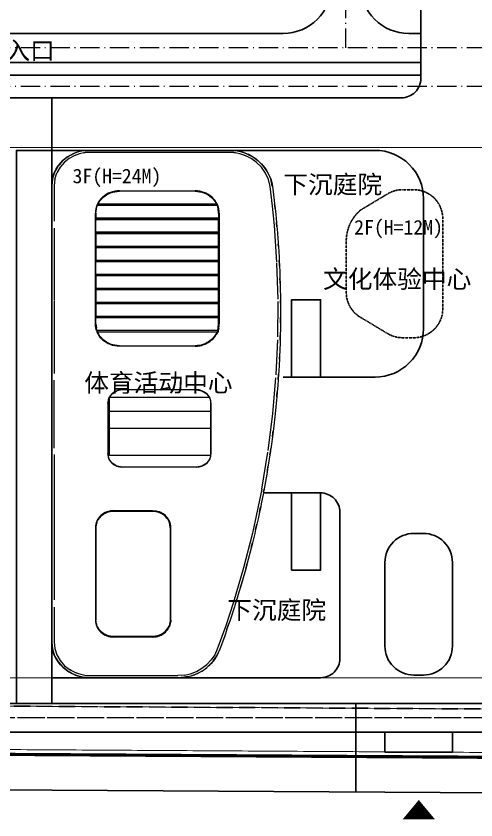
# Model space of a CAD drawing. Extents: x 11113384 to 13069430, y 3172370 to 5201108.
# Drawn here: x 11938986 to 12081961, y 4053533 to 4303363 of the extents above; entities that cross this region are included whole.
import ezdxf

# ---------------------------------------------------------------- set-up
doc = ezdxf.new("R2010")
doc.units = 0
for name, pattern in [('ACAD_ISO05W100', [34, 24, -3, 0.5, -3, 0.5, -3]), ('ACAD_ISO10W100', [18.5, 12, -3, 0.5, -3]), ('C2', [13.5, 10, -1.5, 0.5, -1.5]), ('DASH', [0.35, 0.25, -0.1]), ('DASHED', [19.05, 12.7, -6.35])]:
    doc.linetypes.add(name, pattern=pattern)
doc.layers.get('0').update_dxf_attribs({"linetype": 'CONTINUOUS'})
for name, color, linetype, lineweight in [('-道路中心线', 1, 'ACAD_ISO10W100', 13), ('00用地红线', 1, 'CONTINUOUS', 13), ('_A11-总平面-建筑', 2, 'CONTINUOUS', 13)]:
    doc.layers.add(name, color=color, linetype=linetype, lineweight=lineweight)
for name, color, linetype in [('1道路红线', 1, 'CONTINUOUS'), ('_A01-文字', 7, 'CONTINUOUS'), ('_A11-总平面-建筑轮廓', 2, 'DASHED'), ('_A11-总平面-绿地', 3, 'CONTINUOUS'), ('_A11-总平面-道路', 4, 'CONTINUOUS'), ('二层平台', 145, 'CONTINUOUS')]:
    doc.layers.add(name, color=color, linetype=linetype)
doc.styles.add('_黑体', font='simhei.ttf')

# ---------------------------------------------------------------- blocks, each defined once
blk = doc.blocks.new('A$C24F425D0')
for p, q in [((4968, 169872), (5564, 170236)), ((4999, 169889), (4968, 169872)), ((4971, 169872), (4999, 169889)), ((4999, 169889), (5564, 170236)), ((6965, 170192), (5401, 169318)), ((6294, 170613), (5531, 170186)), ((5564, 170236), (5781, 170369)), ((5781, 170369), (6047, 170504)), ((6047, 170504), (6630, 170803)), ((6047, 170504), (6586, 170778)), ((6630, 170803), (6586, 170778)), ((6586, 170778), (6634, 170803)), ((6612, 170791), (6629, 170801)), ((6634, 170804), (6620, 170796)), ((6629, 170801), (6640, 170805)), ((7127, 171008), (6630, 170803)), ((6669, 170817), (6630, 170803)), ((6634, 170803), (6669, 170817)), ((6649, 170809), (6634, 170804)), ((6669, 170817), (7127, 171008)), ((8655, 170820), (6965, 170192)), ((7358, 170338), (6965, 170192)), ((8239, 171397), (6977, 170930)), ((7127, 171008), (7522, 171173)), ((7522, 171173), (8085, 171356)), ((8435, 171470), (8085, 171356)), ((8085, 171356), (8409, 171461)), ((8435, 171470), (8409, 171461)), ((8409, 171461), (8438, 171470)), ((8414, 171462), (8435, 171470)), ((8438, 171471), (8420, 171465)), ((9376, 171700), (8435, 171470)), ((8456, 171475), (8435, 171470)), ((8435, 171470), (8451, 171473)), ((8438, 171470), (8456, 171475)), ((8458, 171475), (8438, 171471)), ((8456, 171475), (9377, 171700)), ((10386, 171173), (8655, 170820)), ((10335, 171857), (9376, 171700)), ((9377, 171700), (10335, 171857)), ((9955, 171085), (10386, 171173)), ((10335, 171857), (10332, 171857)), ((10335, 171857), (56667, 171857)), ((56667, 171857), (10335, 171857)), ((56621, 171173), (10386, 171173)), ((58489, 170820), (56621, 171173)), ((56621, 171173), (57084, 171086)), ((57687, 171700), (56667, 171857)), ((56667, 171857), (57687, 171700)), ((56667, 171857), (56667, 171857)), ((56670, 171857), (56667, 171857)), ((58689, 171476), (56673, 171856)), ((58692, 171477), (57687, 171700)), ((57687, 171700), (58670, 171481)), ((60325, 170196), (58489, 170820)), ((58692, 171477), (58670, 171481)), ((58670, 171481), (58689, 171477)), ((58689, 171477), (58721, 171467)), ((58875, 171413), (58689, 171476)), ((59676, 171180), (58692, 171477)), ((58692, 171477), (58721, 171467)), ((58721, 171467), (59671, 171180)), ((59671, 171180), (60203, 170980)), ((60203, 170980), (59676, 171180)), ((59895, 170342), (60325, 170196)), ((60627, 170819), (60040, 171018)), ((60203, 170980), (60627, 170820)), ((62033, 169328), (60325, 170196)), ((60627, 170820), (61028, 170633)), ((61353, 170449), (60627, 170819)), ((61555, 170389), (61028, 170633)), ((61028, 170633), (61552, 170389)), ((62437, 169899), (61357, 170448)), ((61552, 170389), (62398, 169920)), ((62440, 169899), (61555, 170389)), ((62440, 169899), (62398, 169920)), ((62398, 169920), (62437, 169899)), ((62437, 169899), (62482, 169869)), ((62437, 169899), (62440, 169897)), ((63864, 168889), (62437, 169899)), ((62877, 169611), (62440, 169899)), ((62482, 169869), (62440, 169899)), ((62440, 169897), (62448, 169891)), ((2705, 167897), (2009, 167023)), ((2028, 167043), (2705, 167893)), ((3492, 168704), (2315, 167368)), ((4015, 168224), (2619, 166642)), ((3493, 168704), (2705, 167897)), ((2705, 167893), (3493, 168704)), ((4818, 169752), (3492, 168704)), ((3493, 168704), (4207, 169318)), ((5401, 169318), (4015, 168224)), ((4207, 169318), (4595, 169600)), ((4968, 169872), (4595, 169600)), ((4595, 169600), (4939, 169849)), ((4968, 169872), (4939, 169849)), ((4939, 169849), (4971, 169872)), ((4954, 169860), (4968, 169871)), ((4971, 169873), (4960, 169864)), ((4968, 169871), (4978, 169877)), ((4984, 169880), (4971, 169873)), ((62033, 169328), (62034, 169328)), ((63592, 168227), (62033, 169328)), ((62482, 169869), (62877, 169611)), ((62877, 169611), (63280, 169348)), ((63280, 169348), (64079, 168738)), ((63378, 168378), (63592, 168227)), ((63592, 168227), (63593, 168227)), ((65206, 166632), (63592, 168227)), ((64075, 168740), (64078, 168738)), ((64078, 168738), (64075, 168740)), ((64078, 168738), (64080, 168736)), ((64080, 168736), (64078, 168738)), ((64079, 168738), (64974, 167930)), ((65579, 167255), (64173, 168644)), ((64974, 167930), (65210, 167674)), ((65785, 167053), (65210, 167674)), ((65210, 167674), (65761, 167076)), ((907, 165100), (229, 163018)), ((513, 164073), (907, 165101)), ((1884, 166803), (907, 165100)), ((907, 165101), (959, 165204)), ((1409, 166088), (959, 165204)), ((959, 165204), (1408, 166085)), ((1408, 166085), (1999, 167004)), ((1409, 166088), (2009, 167023)), ((2619, 166642), (1585, 164840)), ((2009, 167023), (1999, 167004)), ((1999, 167004), (2007, 167016)), ((2009, 167023), (2007, 167016)), ((2009, 167020), (2007, 167017)), ((2007, 167016), (2008, 167019)), ((2008, 167019), (2028, 167043)), ((2008, 167019), (2010, 167021)), ((2009, 167023), (2028, 167043)), ((2013, 167025), (2009, 167020)), ((2010, 167021), (2015, 167027)), ((2738, 166777), (2619, 166642)), ((65053, 166784), (65206, 166632)), ((65206, 166632), (65207, 166632)), ((66489, 164787), (65207, 166632)), ((65785, 167053), (65761, 167076)), ((65761, 167076), (65786, 167049)), ((65773, 167063), (65785, 167051)), ((65786, 167050), (65774, 167062)), ((66255, 166438), (65785, 167053)), ((65801, 167030), (65785, 167053)), ((65785, 167051), (65793, 167040)), ((65794, 167039), (65786, 167050)), ((65786, 167049), (65801, 167030)), ((65801, 167030), (66255, 166438)), ((67061, 165216), (65891, 166899)), ((66255, 166438), (66509, 166108)), ((66509, 166108), (66777, 165680)), ((67138, 165107), (66777, 165680)), ((66777, 165680), (67125, 165125)), ((67138, 165107), (67125, 165125)), ((67125, 165125), (67138, 165104)), ((67132, 165114), (67137, 165107)), ((67138, 165105), (67135, 165110)), ((67137, 165107), (67138, 165104)), ((67667, 164056), (67138, 165107)), ((67138, 165107), (67144, 165094)), ((67140, 165100), (67138, 165105)), ((67138, 165104), (67144, 165094)), ((67144, 165094), (67668, 164053)), ((68092, 162965), (67193, 164981)), ((229, 163018), (0, 160852)), ((58, 161941), (229, 163019)), ((229, 163019), (513, 164073)), ((949, 162885), (739, 160902)), ((949, 162885), (1585, 164840)), ((67392, 162762), (66489, 164787)), ((67888, 160616), (67392, 162762)), ((68092, 162968), (67667, 164056)), ((67668, 164053), (68088, 162976)), ((68088, 162976), (68092, 162968)), ((68088, 162976), (68092, 162966)), ((68409, 161847), (68092, 162968)), ((68092, 162968), (68092, 162966)), ((68092, 162966), (68092, 162965)), ((68092, 162965), (68409, 161844)), ((68600, 160770), (68092, 162965)), ((58, 161941), (0, 160853)), ((0, 160852), (0, 160855)), ((0, 160853), (0, 19062)), ((0, 19063), (0, 160852)), ((0, 160852), (0, 19063)), ((734, 160816), (734, 149858)), ((68622, 154557), (67888, 160616)), ((68616, 160700), (68409, 161847)), ((68409, 161844), (68616, 160700)), ((68616, 160700), (69161, 156305)), ((16371, 157760), (15817, 157299)), ((15945, 157176), (16486, 157626)), ((16966, 158164), (16371, 157760)), ((16486, 157626), (17066, 158020)), ((17595, 158507), (16966, 158164)), ((17066, 158020), (17681, 158357)), ((18255, 158794), (17595, 158507)), ((17681, 158357), (18324, 158637)), ((18939, 159021), (18255, 158794)), ((18324, 158637), (18992, 158858)), ((19645, 159181), (18939, 159021)), ((18992, 158858), (19680, 159015)), ((20366, 159281), (19645, 159181)), ((19680, 159015), (20383, 159111)), ((21097, 159315), (20366, 159281)), ((20383, 159111), (21097, 159145)), ((21097, 159315), (44578, 159315)), ((44578, 159145), (21097, 159145)), ((44578, 159143), (32837, 159143)), ((45309, 159281), (44578, 159315)), ((44578, 159145), (45291, 159111)), ((45291, 159111), (45994, 159015)), ((46030, 159181), (45309, 159281)), ((45994, 159015), (46683, 158858)), ((46735, 159021), (46030, 159181)), ((46683, 158858), (47351, 158637)), ((47420, 158794), (46735, 159021)), ((47351, 158637), (47995, 158357)), ((48080, 158507), (47420, 158794)), ((47995, 158357), (48609, 158020)), ((48709, 158164), (48080, 158507)), ((48609, 158020), (49189, 157626)), ((49304, 157760), (48709, 158164)), ((49189, 157626), (49729, 157176)), ((49858, 157299), (49304, 157760)), ((14164, 155027), (13910, 154377)), ((14484, 155648), (14164, 155027)), ((14263, 154780), (14333, 154961)), ((14333, 154961), (14416, 155121)), ((14416, 155121), (14422, 155133)), ((51259, 155121), (14416, 155121)), ((14422, 155133), (14645, 155564)), ((14868, 156235), (14484, 155648)), ((14645, 155564), (15020, 156138)), ((15313, 156789), (14868, 156235)), ((15020, 156138), (15455, 156679)), ((15817, 157299), (15313, 156789)), ((15455, 156679), (15945, 157176)), ((49729, 157176), (50220, 156679)), ((50362, 156789), (49858, 157299)), ((50220, 156679), (50655, 156142)), ((50807, 156235), (50362, 156789)), ((50655, 156142), (51029, 155564)), ((51191, 155648), (50807, 156235)), ((51029, 155564), (51253, 155133)), ((51511, 155027), (51191, 155648)), ((51253, 155133), (51259, 155121)), ((51259, 155121), (51318, 155007)), ((51318, 155007), (51342, 154961)), ((51318, 155007), (51362, 154908)), ((51342, 154961), (51362, 154908)), ((51362, 154908), (51420, 154780)), ((51362, 154908), (51412, 154780)), ((51765, 154377), (51511, 155027)), ((69161, 156305), (69274, 155269)), ((69351, 154634), (69274, 155269)), ((69274, 155269), (69440, 153745)), ((13613, 153015), (13575, 152311)), ((13726, 153706), (13613, 153015)), ((13910, 154377), (13726, 153706)), ((13759, 152311), (13796, 152999)), ((13796, 152999), (13906, 153669)), ((13906, 153669), (14086, 154327)), ((14086, 154327), (14263, 154780)), ((51498, 154779), (14262, 154779)), ((14263, 154780), (51412, 154780)), ((51420, 154780), (51411, 154800)), ((51412, 154780), (51589, 154327)), ((51412, 154780), (51420, 154780)), ((51662, 154779), (51565, 154779)), ((51589, 154327), (51769, 153669)), ((51949, 153706), (51765, 154377)), ((51769, 153669), (51879, 152999)), ((51916, 152311), (51769, 153669)), ((51871, 152735), (51915, 152320)), ((51879, 152999), (51916, 152311)), ((51888, 152910), (51916, 117974)), ((52061, 153015), (51949, 153706)), ((52100, 152311), (52061, 153015)), ((69232, 148481), (68622, 154557)), ((69440, 153745), (69351, 154634)), ((69440, 153745), (69641, 151901)), ((13759, 152311), (13575, 152311)), ((13575, 117970), (13575, 152311)), ((13759, 152312), (13759, 152314)), ((13759, 152311), (13759, 150772)), ((13759, 117978), (13759, 152306)), ((13759, 150756), (13759, 150772)), ((51916, 150756), (13759, 150756)), ((13759, 150416), (13759, 150756)), ((13759, 150416), (51916, 150416)), ((13759, 146392), (13759, 150416)), ((51916, 150415), (13759, 150415)), ((51916, 152311), (51916, 150772)), ((51916, 150772), (51916, 150756)), ((51916, 150756), (51916, 150416)), ((51916, 146392), (51916, 150416)), ((52100, 152311), (52100, 117970)), ((69641, 151901), (69872, 149447)), ((734, 147666), (734, 125244)), ((70038, 137063), (69232, 148481)), ((69962, 148547), (69872, 149447)), ((69872, 149447), (69923, 148894)), ((69962, 148547), (69923, 148894)), ((69923, 148894), (69969, 148412)), ((69996, 148120), (69962, 148547)), ((69969, 148412), (69962, 148547)), ((69979, 148298), (69962, 148547)), ((69969, 148412), (69979, 148298)), ((69979, 148298), (69996, 148120)), ((69996, 148120), (70055, 147493)), ((70055, 147493), (70404, 143079)), ((51916, 146392), (13759, 146392)), ((13759, 146052), (13759, 146392)), ((13759, 146052), (51916, 146052)), ((13759, 146052), (13759, 142028)), ((51916, 146051), (13759, 146051)), ((51916, 146392), (51916, 146052)), ((51916, 142028), (51916, 146052)), ((70404, 143079), (70419, 142851)), ((70431, 142698), (70419, 142851)), ((70419, 142851), (70473, 142007)), ((70473, 142007), (70431, 142698)), ((51916, 142028), (13759, 142028)), ((13759, 141687), (13759, 142028)), ((13759, 141687), (51916, 141687)), ((13759, 141687), (13759, 137663)), ((51916, 141687), (13759, 141687)), ((51916, 142028), (51916, 141687)), ((51916, 137663), (51916, 141687)), ((70473, 142007), (70688, 138658)), ((51916, 137663), (13759, 137663)), ((13759, 137323), (13759, 137663)), ((51916, 137663), (51916, 137323)), ((70688, 138658), (70740, 137610)), ((70787, 136839), (70740, 137610)), ((70740, 137610), (70758, 137252)), ((13759, 137323), (51916, 137323)), ((13759, 133299), (13759, 137323)), ((51916, 137323), (13759, 137323)), ((51916, 133299), (51916, 137323)), ((70407, 125584), (70052, 136786)), ((70787, 136839), (70758, 137252)), ((70758, 137252), (70802, 136365)), ((70828, 135828), (70787, 136839)), ((70802, 136365), (70787, 136839)), ((70802, 136365), (70828, 135828)), ((70828, 135828), (70907, 134233)), ((51916, 133299), (13759, 133299)), ((13759, 133299), (13759, 132959)), ((13759, 132959), (51916, 132959)), ((13759, 132959), (13759, 128935)), ((13759, 132959), (13759, 132959)), ((51916, 132959), (51916, 133299)), ((51916, 128935), (51916, 132959)), ((70907, 134233), (70983, 132021)), ((71026, 130977), (70983, 132021)), ((70983, 132021), (71036, 130487)), ((71036, 130487), (71026, 130977)), ((71036, 130487), (71060, 129805)), ((51916, 128935), (13759, 128935)), ((13759, 128935), (13759, 128594)), ((13759, 128595), (13759, 128595)), ((13759, 128594), (51916, 128594)), ((13759, 128594), (13759, 124574)), ((51916, 128594), (51916, 128935)), ((51916, 124574), (51916, 128594)), ((71060, 129805), (71148, 125374)), ((734, 124957), (734, 102514)), ((71148, 125374), (71148, 125242)), ((71151, 125104), (71148, 125242)), ((71148, 125242), (71149, 125191)), ((71151, 125104), (71149, 125191)), ((71149, 125191), (71149, 125154)), ((71151, 125104), (71149, 125154)), ((71149, 125154), (71150, 124931)), ((71150, 124931), (71151, 125104)), ((71150, 124931), (71152, 124420)), ((71152, 124420), (71151, 125104)), ((51916, 124574), (13759, 124574)), ((13759, 124574), (13759, 124230)), ((13759, 124231), (13759, 124231)), ((13759, 124230), (51916, 124230)), ((13759, 124230), (13759, 120209)), ((51916, 124574), (51916, 124230)), ((51916, 120209), (51916, 124230)), ((70325, 113870), (70416, 124900)), ((71152, 124420), (71169, 120940)), ((51916, 120209), (13759, 120209)), ((13759, 120209), (13759, 119866)), ((51916, 119866), (51916, 120209)), ((71159, 119929), (71143, 118264)), ((71169, 120940), (71159, 119929)), ((71160, 119238), (71159, 119929)), ((13613, 117266), (13575, 117970)), ((13759, 119867), (13759, 119867)), ((13759, 119866), (51916, 119866)), ((13759, 117970), (13759, 119866)), ((13796, 117283), (13759, 117970)), ((13759, 117970), (13906, 116609)), ((51769, 116609), (51916, 117970)), ((51916, 117970), (51879, 117283)), ((51916, 117970), (51916, 119866)), ((52100, 117970), (51916, 117970)), ((52061, 117266), (52100, 117970)), ((71143, 118264), (71125, 116509)), ((71143, 118264), (71160, 119238)), ((13726, 116576), (13613, 117266)), ((13910, 115905), (13726, 116576)), ((13906, 116609), (13796, 117283)), ((14086, 115955), (13906, 116609)), ((13910, 115905), (14164, 115254)), ((14254, 115523), (14086, 115955)), ((14484, 114634), (14164, 115254)), ((14254, 115857), (14254, 115845)), ((14254, 115845), (14254, 115523)), ((51546, 115845), (14254, 115845)), ((14254, 115523), (14254, 115501)), ((14263, 115501), (14254, 115523)), ((14254, 115501), (14263, 115501)), ((14333, 115321), (14263, 115501)), ((14263, 115501), (51412, 115501)), ((14646, 114714), (14333, 115321)), ((51342, 115321), (51029, 114714)), ((51511, 115254), (51191, 114634)), ((51412, 115501), (51342, 115321)), ((51546, 115845), (51412, 115501)), ((51412, 115501), (51421, 115501)), ((51552, 115845), (51421, 115501)), ((51421, 115501), (51428, 115521)), ((51442, 115502), (51421, 115502)), ((51765, 115905), (51511, 115254)), ((51589, 115955), (51546, 115845)), ((51552, 115845), (51546, 115845)), ((51559, 115865), (51552, 115845)), ((51575, 115502), (51552, 115502)), ((51769, 116609), (51589, 115955)), ((51933, 115502), (51596, 115502)), ((51949, 116576), (51765, 115905)), ((51879, 117283), (51769, 116609)), ((51949, 116576), (52061, 117266)), ((71125, 116509), (71073, 114366)), ((14484, 114634), (14870, 114043)), ((15021, 114140), (14646, 114714)), ((15316, 113493), (14870, 114043)), ((15456, 113599), (15021, 114140)), ((15316, 113493), (15820, 112979)), ((15949, 113102), (15456, 113599)), ((15820, 112979), (16375, 112522)), ((16489, 112652), (15949, 113102)), ((16968, 112118), (16375, 112522)), ((17069, 112258), (16489, 112652)), ((48655, 112295), (49726, 113102)), ((48707, 112118), (49301, 112522)), ((49186, 112652), (48709, 112328)), ((48709, 112328), (49206, 112632)), ((49726, 113102), (49186, 112652)), ((49855, 112982), (49301, 112522)), ((50219, 113599), (49726, 113102)), ((50359, 113493), (49855, 112982)), ((50654, 114140), (50219, 113599)), ((50359, 113493), (50805, 114043)), ((51029, 114714), (50654, 114140)), ((50805, 114043), (51191, 114634)), ((69787, 102136), (70304, 113025)), ((71035, 112857), (71016, 112075)), ((71035, 112857), (71055, 113369)), ((71041, 113079), (71035, 112857)), ((71058, 113772), (71041, 113079)), ((71055, 113369), (71041, 113079)), ((71055, 113369), (71073, 114366)), ((71055, 113369), (71058, 113772)), ((71073, 114366), (71058, 113772)), ((17598, 111771), (16968, 112118)), ((17019, 112290), (17005, 112301)), ((17026, 112287), (17019, 112290)), ((17683, 111924), (17069, 112258)), ((18257, 111487), (17598, 111771)), ((18326, 111644), (17683, 111924)), ((18942, 111260), (18257, 111487)), ((18995, 111424), (18326, 111644)), ((19647, 111100), (18942, 111260)), ((19682, 111267), (18995, 111424)), ((20367, 111000), (19647, 111100)), ((20384, 111170), (19682, 111267)), ((21097, 110967), (20367, 111000)), ((21097, 111137), (20384, 111170)), ((21097, 111137), (44578, 111137)), ((44578, 110967), (21097, 110967)), ((45290, 111170), (44578, 111137)), ((44578, 110967), (45308, 111000)), ((45950, 111261), (45290, 111170)), ((45294, 111140), (45950, 111261)), ((45308, 111000), (46028, 111100)), ((45950, 111261), (46015, 111273)), ((46015, 111273), (47313, 111634)), ((46015, 111273), (46039, 111277)), ((46028, 111100), (46733, 111260)), ((46039, 111277), (46680, 111424)), ((46039, 111277), (46689, 111397)), ((47276, 111620), (46680, 111424)), ((46689, 111397), (47276, 111620)), ((47418, 111487), (46733, 111260)), ((47276, 111620), (47313, 111634)), ((47313, 111634), (47383, 111661)), ((47383, 111661), (48550, 112231)), ((47383, 111661), (47415, 111673)), ((47992, 111924), (47415, 111673)), ((47415, 111673), (48006, 111898)), ((47418, 111487), (48077, 111771)), ((48506, 112203), (47992, 111924)), ((48006, 111898), (48506, 112203)), ((48707, 112118), (48077, 111771)), ((48506, 112203), (48550, 112231)), ((48550, 112231), (48655, 112295)), ((48655, 112295), (48709, 112328)), ((71016, 112075), (70841, 107647)), ((70838, 107595), (70804, 106975)), ((70804, 106975), (70834, 107503)), ((70834, 107503), (70838, 107595)), ((70841, 107647), (70838, 107595)), ((70804, 106975), (70600, 103219)), ((70600, 103219), (70536, 102301)), ((734, 79290), (734, 100460)), ((68754, 90043), (69717, 101125)), ((70421, 100642), (70293, 98795)), ((70421, 100642), (70498, 101644)), ((70460, 101203), (70421, 100642)), ((70515, 102003), (70460, 101203)), ((70460, 101203), (70498, 101644)), ((70498, 101643), (70486, 101578)), ((70496, 101719), (70498, 101643)), ((70498, 101644), (70536, 102301)), ((70515, 102003), (70498, 101644)), ((70536, 102301), (70515, 102003)), ((22014, 97470), (20259, 97146)), ((22014, 97470), (21119, 97390)), ((44945, 97470), (22014, 97470)), ((45840, 97390), (44945, 97470)), ((44945, 97470), (46700, 97146)), ((70293, 98795), (70125, 96801)), ((17776, 94834), (18771, 96222)), ((18201, 95575), (17776, 94834)), ((18000, 77025), (18000, 95025)), ((49046, 95025), (18000, 95025)), ((18771, 96222), (18201, 95575)), ((18771, 96222), (20259, 97146)), ((19466, 96753), (18771, 96222)), ((20259, 97146), (19466, 96753)), ((21119, 97390), (20259, 97146)), ((46700, 97146), (45840, 97390)), ((46700, 97146), (48188, 96222)), ((47493, 96753), (46700, 97146)), ((48188, 96222), (47493, 96753)), ((48759, 95575), (48188, 96222)), ((48188, 96222), (49046, 95025)), ((49182, 94834), (48759, 95575)), ((49046, 95025), (49182, 94834)), ((69988, 95168), (69921, 94374)), ((70125, 96801), (69988, 95168)), ((69988, 95168), (70045, 95762)), ((70045, 95762), (70125, 96801)), ((17428, 93199), (17776, 94834)), ((17516, 94033), (17428, 93199)), ((17428, 93199), (17428, 77660)), ((17776, 94834), (17516, 94033)), ((49135, 94900), (49212, 94695)), ((49182, 94834), (49532, 93199)), ((49443, 94033), (49182, 94834)), ((49532, 93199), (49443, 94033)), ((49531, 93200), (49531, 77660)), ((49532, 77660), (49532, 93199)), ((69921, 94374), (69484, 89956)), ((18000, 90757), (49532, 90757)), ((67297, 78533), (68752, 90014)), ((69484, 89956), (68946, 85271)), ((49531, 85430), (17840, 85430)), ((68946, 85271), (68858, 84596)), ((68623, 82796), (68336, 80597)), ((68858, 84596), (68623, 82796)), ((68623, 82796), (68791, 84023)), ((68791, 84023), (68858, 84596)), ((68336, 80597), (68123, 79141)), ((17776, 76025), (17428, 77660)), ((17428, 77660), (17516, 76826)), ((49532, 77660), (49396, 77025)), ((49443, 76826), (49532, 77660)), ((49531, 77660), (49531, 77658)), ((65301, 66529), (67222, 78018)), ((67848, 77267), (67990, 78174)), ((67914, 77718), (67848, 77267)), ((68050, 78648), (67914, 77718)), ((67990, 78174), (67914, 77718)), ((67990, 78174), (68123, 79141)), ((68050, 78648), (67990, 78174)), ((68123, 79141), (68050, 78648)), ((734, 77363), (734, 54784)), ((17516, 76826), (17776, 76025)), ((18771, 74641), (17776, 76025)), ((17776, 76025), (18200, 75288)), ((49396, 77025), (18000, 77025)), ((18200, 75288), (18771, 74641)), ((49182, 76025), (48188, 74641)), ((48188, 74641), (48759, 75288)), ((48759, 75288), (49182, 76025)), ((49396, 77025), (49182, 76025)), ((49182, 76025), (49443, 76826)), ((67652, 75929), (67255, 73490)), ((67848, 77267), (67652, 75929)), ((20259, 73713), (18771, 74641)), ((18771, 74641), (19466, 74110)), ((19466, 74110), (20259, 73713)), ((20259, 73713), (21119, 73469)), ((22014, 73389), (20259, 73713)), ((21119, 73469), (22014, 73389)), ((44945, 73389), (22014, 73389)), ((46700, 73713), (44945, 73389)), ((44945, 73389), (45840, 73469)), ((45840, 73469), (46700, 73713)), ((48188, 74641), (46700, 73713)), ((46700, 73713), (47493, 74110)), ((47493, 74110), (48188, 74641)), ((67255, 73490), (66983, 71815)), ((67065, 72278), (67255, 73490)), ((66895, 71274), (66064, 66629)), ((66983, 71815), (66895, 71274)), ((66983, 71815), (67065, 72278)), ((65301, 66529), (62872, 54864)), ((65826, 65408), (65162, 61998)), ((65881, 65686), (65826, 65408)), ((66035, 66479), (65881, 65686)), ((65881, 65686), (66022, 66402)), ((66022, 66402), (66044, 66524)), ((66035, 66479), (66022, 66402)), ((66044, 66524), (66035, 66479)), ((66064, 66629), (66044, 66524)), ((64988, 61174), (64617, 59423)), ((64617, 59423), (64863, 60547)), ((64863, 60547), (64988, 61174)), ((65162, 61998), (64988, 61174)), ((14554, 57567), (14263, 57123)), ((14891, 57984), (14554, 57567)), ((14694, 57452), (15370, 58220)), ((14904, 57692), (14697, 57456)), ((14697, 57456), (14706, 57470)), ((14706, 57470), (15032, 57874)), ((14904, 57692), (14706, 57470)), ((14891, 57984), (15272, 58371)), ((15393, 58239), (14904, 57692)), ((15329, 58175), (14904, 57692)), ((15032, 57874), (15329, 58175)), ((15691, 58718), (15272, 58371)), ((15390, 58236), (15329, 58175)), ((15329, 58175), (15369, 58221)), ((15369, 58221), (15390, 58236)), ((15370, 58220), (15617, 58409)), ((15401, 58248), (15390, 58236)), ((15393, 58239), (15390, 58236)), ((16175, 58837), (15393, 58239)), ((15401, 58248), (15393, 58239)), ((15401, 58248), (15807, 58585)), ((16141, 59025), (15691, 58718)), ((15807, 58585), (16175, 58837)), ((16616, 59285), (16141, 59025)), ((16175, 58837), (16222, 58869)), ((17115, 59312), (16222, 58869)), ((16222, 58869), (16241, 58882)), ((16241, 58882), (16701, 59132)), ((17114, 59502), (16616, 59285)), ((16701, 59132), (17115, 59312)), ((16913, 59211), (17123, 59315)), ((17632, 59669), (17114, 59502)), ((17115, 59312), (17172, 59337)), ((17169, 59335), (17185, 59340)), ((17361, 59390), (17172, 59337)), ((17172, 59337), (17184, 59342)), ((17184, 59342), (17685, 59506)), ((18165, 59793), (17632, 59669)), ((18728, 59699), (17685, 59506)), ((17685, 59506), (18201, 59626)), ((18164, 59617), (18183, 59622)), ((18710, 59869), (18165, 59793)), ((18183, 59622), (18190, 59623)), ((18201, 59626), (18728, 59699)), ((19262, 59893), (18710, 59869)), ((18728, 59699), (19262, 59722)), ((19262, 59893), (31370, 59893)), ((19262, 59722), (31370, 59722)), ((19262, 59722), (31370, 59722)), ((31370, 59893), (31922, 59869)), ((31370, 59722), (32431, 59626)), ((31904, 59699), (31370, 59722)), ((31904, 59699), (32431, 59626)), ((31922, 59869), (32467, 59793)), ((32431, 59626), (32947, 59506)), ((32442, 59623), (32449, 59622)), ((32449, 59622), (32469, 59617)), ((32467, 59793), (33000, 59669)), ((32947, 59506), (33448, 59342)), ((33517, 59502), (33000, 59669)), ((33460, 59337), (33263, 59392)), ((33447, 59340), (33463, 59336)), ((33448, 59342), (33460, 59337)), ((33460, 59337), (33517, 59312)), ((33511, 59314), (33748, 59197)), ((34015, 59285), (33517, 59502)), ((34410, 58869), (33517, 59312)), ((33517, 59312), (33930, 59132)), ((33930, 59132), (34391, 58882)), ((34015, 59285), (34491, 59025)), ((34391, 58882), (34410, 58869)), ((34410, 58869), (34457, 58837)), ((35242, 58236), (34457, 58837)), ((34457, 58837), (34825, 58585)), ((34941, 58718), (34491, 59025)), ((34825, 58585), (35231, 58248)), ((35360, 58371), (34941, 58718)), ((34977, 58438), (35246, 58233)), ((35231, 58248), (35242, 58236)), ((35242, 58236), (35303, 58175)), ((35295, 58183), (35937, 57453)), ((35935, 57456), (35303, 58175)), ((35303, 58175), (35600, 57874)), ((35741, 57984), (35360, 58371)), ((35600, 57874), (35926, 57470)), ((36077, 57567), (35741, 57984)), ((35926, 57470), (35935, 57456)), ((36369, 57123), (36077, 57567)), ((64617, 59423), (64185, 57377)), ((13604, 55131), (13575, 54597)), ((13689, 55652), (13604, 55131)), ((13829, 56162), (13689, 55652)), ((13869, 55618), (13759, 54597)), ((13759, 54598), (13865, 55601)), ((13759, 54597), (13787, 55111)), ((13787, 55111), (13869, 55618)), ((14021, 56653), (13829, 56162)), ((13865, 55601), (14170, 56535)), ((13869, 55618), (14004, 56109)), ((14019, 56075), (13869, 55618)), ((14004, 56109), (14190, 56586)), ((14263, 57123), (14021, 56653)), ((14190, 56586), (14424, 57040)), ((14424, 57040), (14657, 57396)), ((14456, 57044), (14662, 57404)), ((14657, 57396), (14492, 57106)), ((14657, 57396), (14697, 57456)), ((35935, 57456), (35975, 57396)), ((35971, 57401), (36202, 56998)), ((36151, 57086), (35975, 57396)), ((35975, 57396), (36207, 57040)), ((36207, 57040), (36442, 56586)), ((36234, 56943), (36444, 56576)), ((36610, 56653), (36369, 57123)), ((36442, 56586), (36627, 56109)), ((36463, 56532), (36767, 55601)), ((36763, 55618), (36609, 56087)), ((36803, 56162), (36610, 56653)), ((36627, 56109), (36763, 55618)), ((36763, 55618), (36845, 55111)), ((36874, 54597), (36763, 55618)), ((36767, 55601), (36853, 54786)), ((36943, 55652), (36803, 56162)), ((36845, 55111), (36874, 54597)), ((37028, 55131), (36943, 55652)), ((37057, 54597), (37028, 55131)), ((63679, 55151), (63492, 54333)), ((63587, 54711), (63796, 55666)), ((63587, 54711), (63679, 55151)), ((63796, 55666), (63679, 55151)), ((64185, 57377), (63796, 55666)), ((734, 54681), (734, 32208)), ((13575, 54597), (13575, 25895)), ((13759, 54597), (13759, 25895)), ((36873, 54595), (36873, 25896)), ((37057, 54597), (36874, 54597)), ((36874, 54597), (36874, 25895)), ((37057, 25895), (37057, 54597)), ((62420, 52916), (59668, 42145)), ((62872, 54864), (62420, 52916)), ((62420, 52916), (62420, 52916)), ((63136, 52769), (62420, 49841)), ((63415, 53993), (63136, 52769)), ((63415, 53993), (63587, 54711)), ((63492, 54333), (63415, 53993)), ((63492, 54333), (63587, 54711)), ((62015, 48181), (60823, 43606)), ((62091, 48492), (62015, 48181)), ((62420, 49841), (62091, 48492)), ((62091, 48492), (62172, 48805)), ((62172, 48805), (62420, 49841)), ((60327, 41824), (60640, 42929)), ((60539, 42586), (60327, 41824)), ((60688, 43124), (60539, 42586)), ((60640, 42929), (60539, 42586)), ((60640, 42929), (60723, 43247)), ((60640, 42929), (60688, 43124)), ((60723, 43247), (60688, 43124)), ((60823, 43606), (60723, 43247)), ((59668, 42145), (56520, 31478)), ((60327, 41824), (59558, 39052)), ((59668, 42145), (59668, 42145)), ((59222, 37910), (58687, 36095)), ((58988, 37083), (59222, 37910)), ((59558, 39052), (59222, 37910)), ((58687, 36095), (58223, 34517)), ((58687, 36095), (58988, 37083)), ((58223, 34517), (57541, 32326)), ((56520, 31478), (54096, 24110)), ((56817, 30000), (55340, 25505)), ((56520, 31478), (56520, 31478)), ((57081, 30847), (56817, 30000)), ((57342, 31686), (57081, 30847)), ((57081, 30847), (57219, 31267)), ((57219, 31269), (57138, 31031)), ((57219, 31267), (57541, 32326)), ((57342, 31686), (57219, 31267)), ((57231, 31331), (57219, 31269)), ((57541, 32326), (57342, 31686)), ((734, 29893), (734, 19096)), ((13575, 25895), (13604, 25365)), ((13759, 25895), (13575, 25895)), ((13604, 25365), (13689, 24841)), ((13787, 25382), (13759, 25895)), ((13863, 24910), (13759, 25895)), ((13864, 24898), (13759, 25895)), ((13863, 24910), (13787, 25382)), ((36873, 25896), (36768, 24898)), ((36874, 25895), (36771, 24926)), ((36845, 25382), (36771, 24926)), ((36874, 25895), (36845, 25382)), ((36943, 24841), (37028, 25365)), ((37057, 25895), (37028, 25365)), ((55340, 25505), (54978, 24459)), ((13689, 24841), (13829, 24334)), ((13829, 24334), (14020, 23843)), ((13863, 24910), (13866, 24894)), ((13865, 24898), (13863, 24910)), ((13936, 24677), (13864, 24898)), ((13866, 24894), (13865, 24898)), ((13869, 24874), (13866, 24894)), ((13866, 24894), (13947, 24643)), ((14004, 24384), (13869, 24874)), ((14190, 23910), (14004, 24384)), ((14020, 23843), (14262, 23373)), ((14424, 23453), (14190, 23910)), ((14262, 23373), (14553, 22929)), ((14323, 23682), (14677, 23065)), ((14407, 23535), (14348, 23639)), ((14677, 23065), (14424, 23453)), ((14553, 22929), (14889, 22509)), ((14688, 23048), (14677, 23065)), ((14688, 23048), (15353, 22292)), ((14705, 23023), (14688, 23048)), ((15031, 22619), (14705, 23023)), ((14889, 22509), (15270, 22125)), ((15353, 22292), (15031, 22619)), ((35278, 22291), (35944, 23048)), ((35602, 22619), (35278, 22291)), ((35362, 22125), (35742, 22512)), ((35927, 23023), (35602, 22619)), ((35742, 22512), (36079, 22929)), ((35944, 23048), (35927, 23023)), ((35944, 23048), (35955, 23065)), ((35948, 23053), (35944, 23048)), ((35955, 23065), (35948, 23053)), ((35955, 23065), (36317, 23695)), ((36208, 23453), (35955, 23065)), ((36079, 22929), (36369, 23373)), ((36443, 23910), (36208, 23453)), ((36369, 23373), (36611, 23843)), ((36443, 23910), (36449, 23925)), ((36449, 23925), (36466, 23969)), ((36455, 23937), (36449, 23925)), ((36455, 23937), (36449, 23927)), ((36466, 23969), (36455, 23937)), ((36465, 23966), (36455, 23937)), ((36628, 24384), (36466, 23969)), ((36611, 23843), (36803, 24334)), ((36763, 24874), (36628, 24384)), ((36765, 24888), (36681, 24630)), ((36768, 24898), (36694, 24670)), ((36765, 24888), (36763, 24874)), ((36765, 24888), (36771, 24926)), ((36768, 24898), (36765, 24888)), ((36771, 24926), (36768, 24898)), ((36803, 24334), (36943, 24841)), ((54096, 24110), (51483, 16800)), ((54502, 23082), (54000, 21630)), ((54096, 24110), (54096, 24110)), ((54978, 24459), (54502, 23082)), ((54502, 23082), (54790, 23887)), ((54790, 23887), (54978, 24459)), ((15270, 22125), (15689, 21775)), ((15375, 22270), (15353, 22292)), ((15399, 22245), (15375, 22270)), ((15375, 22270), (16178, 21656)), ((15805, 21908), (15399, 22245)), ((15689, 21775), (16138, 21471)), ((16178, 21656), (15805, 21908)), ((16138, 21471), (16615, 21211)), ((16178, 21656), (16213, 21632)), ((16202, 21638), (16178, 21656)), ((16213, 21632), (16202, 21638)), ((16213, 21632), (16363, 21557)), ((16239, 21615), (16213, 21632)), ((16700, 21361), (16239, 21615)), ((16615, 21211), (17114, 20994)), ((17182, 21151), (16700, 21361)), ((17137, 21171), (16894, 21292)), ((17114, 20994), (17631, 20824)), ((17394, 21094), (17161, 21160)), ((17683, 20987), (17182, 21151)), ((17631, 20824), (18164, 20700)), ((18200, 20867), (17683, 20987)), ((18183, 20871), (18004, 20922)), ((18164, 20700), (18710, 20627)), ((18307, 20859), (18189, 20870)), ((18727, 20797), (18200, 20867)), ((18710, 20627), (19262, 20600)), ((19262, 20770), (18727, 20797)), ((19262, 20771), (19157, 20781)), ((31370, 20771), (19262, 20771)), ((31370, 20770), (19262, 20770)), ((31370, 20600), (19262, 20600)), ((31905, 20797), (31370, 20770)), ((31475, 20781), (31370, 20771)), ((31370, 20600), (31923, 20627)), ((32433, 20867), (31905, 20797)), ((31923, 20627), (32468, 20700)), ((32444, 20870), (32326, 20859)), ((32949, 20987), (32433, 20867)), ((32629, 20922), (32446, 20870)), ((32468, 20700), (33001, 20824)), ((33449, 21151), (32949, 20987)), ((33001, 20824), (33519, 20994)), ((33471, 21160), (33230, 21092)), ((33932, 21361), (33449, 21151)), ((33752, 21299), (33497, 21171)), ((33519, 20994), (34018, 21211)), ((34393, 21615), (33932, 21361)), ((34018, 21211), (34494, 21471)), ((34246, 21546), (34422, 21634)), ((34422, 21634), (34393, 21615)), ((34422, 21634), (34447, 21651)), ((34430, 21638), (34422, 21634)), ((34447, 21651), (34430, 21638)), ((34447, 21651), (35257, 22270)), ((34828, 21908), (34447, 21651)), ((34494, 21471), (34943, 21775)), ((35233, 22245), (34828, 21908)), ((34943, 21775), (35362, 22125)), ((35257, 22270), (35233, 22245)), ((35278, 22291), (35257, 22270)), ((53793, 21031), (52176, 16576)), ((54000, 21630), (53793, 21031)), ((0, 19059), (0, 19063)), ((0, 19063), (229, 16897)), ((0, 19062), (58, 17974)), ((229, 16897), (58, 17974)), ((739, 19017), (949, 17030)), ((230, 16893), (229, 16897)), ((229, 16897), (907, 14814)), ((230, 16893), (230, 16893)), ((230, 16893), (230, 16893)), ((230, 16893), (513, 15842)), ((907, 14814), (513, 15842)), ((949, 17030), (1585, 15075)), ((1585, 15075), (2619, 13273)), ((50680, 15085), (49603, 13503)), ((51483, 16800), (50680, 15085)), ((51328, 14765), (52176, 16577)), ((51551, 15194), (51328, 14764)), ((51551, 15194), (51790, 15655)), ((51789, 15655), (51551, 15194)), ((52176, 16576), (51789, 15655)), ((51790, 15655), (52176, 16576)), ((1408, 13827), (907, 14814)), ((907, 14814), (1904, 13077)), ((1659, 13438), (1408, 13827)), ((1659, 13438), (2009, 12893)), ((1999, 12910), (1659, 13438)), ((1999, 12910), (2009, 12893)), ((2008, 12896), (1999, 12910)), ((2005, 12902), (2009, 12894)), ((2010, 12893), (2006, 12900)), ((2027, 12873), (2008, 12896)), ((2009, 12894), (2016, 12886)), ((2009, 12893), (2705, 12018)), ((2009, 12893), (2027, 12873)), ((2018, 12884), (2010, 12893)), ((2705, 12018), (2027, 12873)), ((2196, 12682), (3492, 11211)), ((2619, 13273), (4011, 11695)), ((2619, 13273), (2619, 13273)), ((2736, 13140), (2619, 13273)), ((49603, 13503), (48278, 12095)), ((49001, 11830), (49923, 12810)), ((50175, 13077), (49524, 12329)), ((49527, 12332), (50195, 13099)), ((49603, 13503), (49603, 13503)), ((50175, 13077), (50195, 13099)), ((50191, 13096), (50175, 13077)), ((50177, 13080), (50191, 13095)), ((50195, 13100), (50185, 13090)), ((50217, 13132), (50191, 13096)), ((50191, 13095), (50201, 13109)), ((50195, 13099), (50797, 13914)), ((50195, 13099), (50217, 13132)), ((50209, 13121), (50195, 13100)), ((50795, 13910), (50217, 13132)), ((50352, 13332), (51328, 14765)), ((50976, 14201), (50795, 13910)), ((50797, 13914), (50976, 14201)), ((51328, 14764), (50976, 14201)), ((2705, 12018), (3493, 11211)), ((3492, 11211), (3489, 11215)), ((3497, 11208), (3492, 11211)), ((3492, 11211), (5298, 9831)), ((3493, 11211), (4357, 10480)), ((4360, 10480), (3493, 11211)), ((4234, 11524), (4011, 11695)), ((4011, 11695), (5711, 10397)), ((4011, 11695), (4011, 11695)), ((4357, 10480), (5000, 10036)), ((5000, 10036), (4360, 10480)), ((5298, 9829), (5000, 10036)), ((5711, 10397), (5709, 10397)), ((6083, 10211), (5711, 10397)), ((5711, 10397), (7640, 9436)), ((45009, 9926), (46733, 10894)), ((45338, 9316), (47160, 10337)), ((46269, 9793), (46634, 10016)), ((46283, 9799), (46634, 10016)), ((46449, 10734), (46733, 10894)), ((46634, 10016), (47160, 10337)), ((46733, 10894), (48278, 12095)), ((46733, 10894), (46734, 10894)), ((47160, 10337), (48192, 11141)), ((47160, 10337), (47757, 10767)), ((47172, 10345), (47169, 10343)), ((47180, 10351), (47172, 10345)), ((47757, 10767), (48012, 10951)), ((47757, 10767), (48003, 10944)), ((48791, 11608), (48003, 10944)), ((48012, 10951), (48799, 11615)), ((48090, 11949), (48278, 12095)), ((48278, 12095), (48278, 12095)), ((48781, 11599), (48790, 11607)), ((48790, 11607), (48797, 11614)), ((48793, 11610), (48791, 11608)), ((48804, 11621), (48793, 11610)), ((48793, 11610), (48799, 11615)), ((48799, 11615), (48793, 11610)), ((48799, 11615), (49315, 12123)), ((48799, 11615), (48814, 11631)), ((48814, 11631), (48799, 11615)), ((48799, 11615), (48804, 11621)), ((48814, 11631), (48804, 11621)), ((49315, 12123), (48814, 11631)), ((49521, 12325), (49315, 12123)), ((49524, 12329), (49521, 12325)), ((49524, 12329), (49527, 12332)), ((5298, 9831), (6550, 9207)), ((5605, 9659), (5298, 9829)), ((5605, 9659), (6295, 9272)), ((6300, 9272), (5605, 9659)), ((7353, 8805), (6295, 9272)), ((7305, 8829), (6300, 9272)), ((7305, 8829), (7353, 8805)), ((7359, 8805), (7305, 8829)), ((7353, 8807), (7334, 8816)), ((7347, 8810), (7359, 8804)), ((7360, 8805), (7353, 8807)), ((7353, 8805), (8455, 8438)), ((7395, 8793), (7353, 8805)), ((7395, 8793), (7359, 8805)), ((7359, 8804), (7374, 8800)), ((8462, 8438), (7395, 8793)), ((7640, 9436), (7638, 9436)), ((7640, 9436), (9746, 8842)), ((8168, 9287), (7640, 9436)), ((8455, 8438), (9592, 8171)), ((9570, 8177), (8462, 8438)), ((9278, 8262), (9597, 8172)), ((9592, 8171), (9570, 8177)), ((9596, 8171), (9570, 8177)), ((9592, 8171), (10752, 8011)), ((9592, 8171), (9605, 8170)), ((9605, 8170), (9596, 8171)), ((9597, 8172), (11924, 7958)), ((10754, 8011), (9605, 8170)), ((9746, 8842), (10829, 8692)), ((10752, 8011), (11924, 7958)), ((11924, 7958), (10754, 8011)), ((10829, 8692), (10828, 8692)), ((10829, 8692), (11924, 8642)), ((11924, 8642), (39175, 8642)), ((11924, 7958), (39175, 7958)), ((11924, 7958), (39175, 7958)), ((41182, 8788), (39175, 8642)), ((39175, 7958), (41297, 8112)), ((39175, 7958), (40243, 7998)), ((39175, 7958), (40240, 7998)), ((41284, 8110), (40240, 7998)), ((40243, 7998), (41303, 8111)), ((41182, 8788), (43141, 9219)), ((41284, 8110), (41303, 8111)), ((41297, 8111), (41284, 8110)), ((41297, 8112), (43368, 8568)), ((41332, 8118), (41297, 8111)), ((41303, 8111), (41749, 8193)), ((41332, 8118), (41303, 8111)), ((41749, 8193), (41332, 8118)), ((42341, 8301), (41749, 8193)), ((42341, 8301), (43368, 8568)), ((43141, 9219), (45009, 9926)), ((43368, 8568), (45338, 9316)), ((43368, 8568), (43372, 8570)), ((43372, 8570), (43380, 8572)), ((43372, 8570), (43375, 8570)), ((43379, 8571), (43373, 8570)), ((43375, 8570), (43393, 8577)), ((43380, 8572), (43375, 8570)), ((43395, 8577), (43379, 8571)), ((43380, 8572), (43572, 8637)), ((43380, 8572), (43393, 8577)), ((43393, 8577), (43572, 8637)), ((43572, 8637), (44369, 8905)), ((45338, 9316), (44369, 8905)), ((44605, 9773), (45009, 9926)), ((45009, 9926), (45010, 9927)), ((45338, 9316), (45349, 9321)), ((45351, 9322), (45347, 9320)), ((45349, 9321), (45351, 9322)), ((45349, 9321), (45350, 9322)), ((45350, 9322), (45355, 9325)), ((45350, 9322), (45351, 9322)), ((45351, 9322), (46283, 9799)), ((45363, 9328), (45351, 9322)), ((45351, 9322), (45355, 9325)), ((45355, 9325), (46269, 9793))]:
    blk.add_line(p, q)

msp = doc.modelspace()

# ---------------------------------------------------------------- linework, layer by layer
at = {"layer": '-道路中心线', "ltscale": 500}
for p, q in [((12041558, 4293474), (12041558, 4695313)), ((12399684, 4293474), (11736120, 4293474)), ((12399684, 4281474), (11735863, 4281474)), ((12380184, 4085266), (11792391, 4085266))]:
    msp.add_line(p, q, dxfattribs=at)
at = {"layer": '-道路中心线', "ltscale": 500, "flags": 128}
msp.add_lwpolyline([(12179149, 4085266), (11855725, 4085266)], dxfattribs=at)
at = {"layer": '-道路中心线', "color": 12, "ltscale": 500, "flags": 128}
msp.add_lwpolyline([(12064199, 4053740, 10000, 0, 0), (12064199, 4059740, 0, 0, 0)], format="xyseb", dxfattribs=at)
at = {"layer": '00用地红线', "color": 12, "linetype": 'ACAD_ISO05W100', "lineweight": -3, "ltscale": 500, "const_width": 1000}
msp.add_lwpolyline([(12413741, 4426120), (12406266, 4426274), (12406767, 4450686), (12413944, 4450539), (12414040, 4480219), (12706768, 4479279), (12707265, 4634166), (12642874, 4634517, -0.1802801), (12559564, 4673822), (12520611, 4686864), (12481995, 4692439), (11763057, 4679035), (11762356, 4074946), (12412063, 4071035)], format="xyb", close=True, dxfattribs=at)
at = {"layer": '00用地红线', "color": 1, "linetype": 'ACAD_ISO05W100', "lineweight": -3, "ltscale": 500}
msp.add_lwpolyline([(12413741, 4426120), (12406266, 4426274), (12406767, 4450686), (12413944, 4450539), (12414040, 4480219), (12706768, 4479279), (12707265, 4634166), (12642874, 4634517, -0.1802801), (12559564, 4673822), (12520611, 4686864), (12481995, 4692439), (11763057, 4679035), (11762356, 4074946), (12412063, 4071035)], format="xyb", close=True, dxfattribs=at)
at = {"layer": '00用地红线', "color": 6, "linetype": 'C2', "lineweight": -3, "ltscale": 500, "const_width": 300}
msp.add_lwpolyline([(12412235, 4424651), (12404735, 4424805), (12405298, 4452217), (12412449, 4452070), (12412544, 4481723), (12705273, 4480784), (12705761, 4632674), (12642807, 4633018, -0.179691), (12558745, 4672514), (12520263, 4685399), (12481901, 4690937), (11764556, 4677563), (11763858, 4076437), (12410570, 4072544)], format="xyb", close=True, dxfattribs=at)
at = {"layer": '00用地红线', "color": 12, "linetype": 'C2', "lineweight": -3, "ltscale": 500, "const_width": 300}
msp.add_lwpolyline([(12677180, 4619329), (12642180, 4619520, -0.1748149), (12551422, 4660717), (12517092, 4672211), (12481019, 4677418), (11778002, 4664312), (11777335, 4089856), (12397096, 4086125), (12398634, 4411427), (12390923, 4411585), (12392040, 4465991), (12398955, 4465849), (12399050, 4495267), (12676779, 4494375), (12676779, 4619331)], format="xyb", dxfattribs=at)
at = {"layer": '00用地红线', "color": 1, "linetype": 'DASH', "lineweight": -3, "ltscale": 20000}
msp.add_lwpolyline([(12677180, 4619329), (12642180, 4619520, -0.1748149), (12551422, 4660717), (12517092, 4672211), (12481019, 4677418), (11778002, 4664312), (11777335, 4089856), (12397096, 4086125), (12398634, 4411427), (12390923, 4411585), (12392040, 4465991), (12398955, 4465849), (12399050, 4495267), (12676779, 4494375), (12676779, 4619331)], format="xyb", dxfattribs=at)
at = {"layer": '00用地红线', "color": 6, "linetype": 'DASHED', "lineweight": -3, "ltscale": 500, "const_width": 300}
msp.add_lwpolyline([(12176649, 4212474), (12176649, 4262474), (11798058, 4262474), (11798058, 4097724), (12104649, 4097724)], dxfattribs=at)
at = {"layer": '1道路红线'}
msp.add_line((11766445, 4063921), (12454160, 4059782), dxfattribs=at)
at = {"layer": '_A11-总平面-建筑轮廓', "ltscale": 5, "flags": 128}
msp.add_lwpolyline([(12059142, 4249399, 0.135933), (12054511, 4248116), (12046018, 4243021, 0.2192848), (12041649, 4233303), (12041649, 4217495, 0.2634471), (12046018, 4209777), (12054511, 4204681, 0.135933), (12059142, 4203399), (12062649, 4203399, 0.4142136), (12071649, 4212399), (12071649, 4240399, 0.4142136), (12062649, 4249399), (12059142, 4249399)], format="xyb", dxfattribs=at)
at = {"layer": '_A11-总平面-绿地', "ltscale": 5}
msp.add_line((12044649, 4089766), (12044649, 4062247), dxfattribs=at)
at = {"layer": '_A11-总平面-绿地', "linetype": 'ByBlock', "ltscale": 5}
for p, q in [((12053649, 4080766), (12074649, 4080766)), ((12053649, 4080766), (12053649, 4074625)), ((12074649, 4080766), (12074649, 4074625)), ((12053649, 4074625), (12074649, 4074625))]:
    msp.add_line(p, q, dxfattribs=at)
at = {"layer": '_A11-总平面-绿地', "ltscale": 5, "flags": 128}
for points in [[(11925542, 4288974), (12064826, 4288974)], [(11925542, 4284974), (12064826, 4284974)], [(11950058, 4097724), (11950058, 4089766)]]:
    msp.add_lwpolyline(points, dxfattribs=at)
msp.add_lwpolyline([(11950058, 4261624), (11939079, 4261624), (11939079, 4089766), (11950058, 4089766)], close=True, dxfattribs=at)
msp.add_lwpolyline([(12074649, 4107574), (12074649, 4133574, 0.4142136), (12065649, 4142574), (12062649, 4142574, 0.4142136), (12053649, 4133574), (12053649, 4107574, 0.4142136), (12062649, 4098574), (12065649, 4098574, 0.4142136)], format="xyb", close=True, dxfattribs=at)
at = {"layer": '_A11-总平面-道路', "ltscale": 5}
for p, q in [((11933057, 4297982), (12022057, 4297975)), ((12028058, 4080766), (11792391, 4080766))]:
    msp.add_line(p, q, dxfattribs=at)
at = {"layer": '_A11-总平面-道路', "ltscale": 5, "flags": 128}
for points in [[(12731728, 4450026), (12731806, 4474476, 0.4151536), (12722806, 4483505), (12413184, 4483505, 0.4142136), (12404184, 4474505), (12404184, 4104766, -0.4142136), (12380184, 4080766), (12025790, 4080766)], [(12046058, 4402475), (12046058, 4312974, 0.4142136), (12061058, 4297974), (12064826, 4297974)]]:
    msp.add_lwpolyline(points, format="xyb", dxfattribs=at)
for points in [[(11855803, 4277974), (12058826, 4277974)], [(12179149, 4089766), (11855725, 4089766)]]:
    msp.add_lwpolyline(points, dxfattribs=at)
at = {"layer": '_A11-总平面-道路', "ltscale": 5}
msp.add_arc((12022058, 4312975), 15000, 269.99564, 0, dxfattribs=at)
at = {"layer": '二层平台', "ltscale": 5, "flags": 128}
for points in [[(11996058, 4402475), (12046826, 4402475, -0.4142136), (12052826, 4396475), (12052826, 4326661, 0.1989124), (12054583, 4322418), (12063068, 4313933, -0.1989124), (12064826, 4309690), (12064826, 4283974, -0.4142136), (12058826, 4277974), (11950058, 4277974), (11950058, 4261624), (12050649, 4261624, -0.4142136), (12065649, 4246624), (12065649, 4206174, -0.4142136), (12050649, 4191174), (12022058, 4191174)], [(11950058, 4097724), (12033649, 4097724, 0.4142136), (12039649, 4103724), (12039649, 4149174, 0.4142136), (12033649, 4155174), (12015884, 4155174)]]:
    msp.add_lwpolyline(points, format="xyb", dxfattribs=at)
for points in [[(12033649, 4191174), (12033649, 4215174), (12024649, 4215174), (12024649, 4191174)], [(12033649, 4155174), (12033649, 4131174), (12024649, 4131174), (12024649, 4155174)]]:
    msp.add_lwpolyline(points, dxfattribs=at)

# ---------------------------------------------------------------- block references
at = {"layer": '_A11-总平面-建筑', "linetype": 'ByBlock', "ltscale": 5}
msp.add_blockref('A$C24F425D0', (11950058, 4089767), dxfattribs=at)

# ---------------------------------------------------------------- texts
at = {"layer": '_A01-文字', "style": '_黑体'}
for s, height, p in [('地下车库入口', 5632.9, (11904921, 4289853)), ('3F(H=24M)', 4506.3, (11956550, 4251410)), ('下沉庭院', 5632.9, (12022058, 4248219)), ('2F(H=12M)', 4506.3, (12044114, 4235470)), ('文化体验中心', 5632.9, (12034434, 4218810)), ('体育活动中心', 5632.9, (11960202, 4186590)), ('下沉庭院', 5632.9, (12004653, 4115951))]:
    msp.add_text(s, height=height, dxfattribs=at).set_placement(p)

doc.saveas('drawing.dxf')
